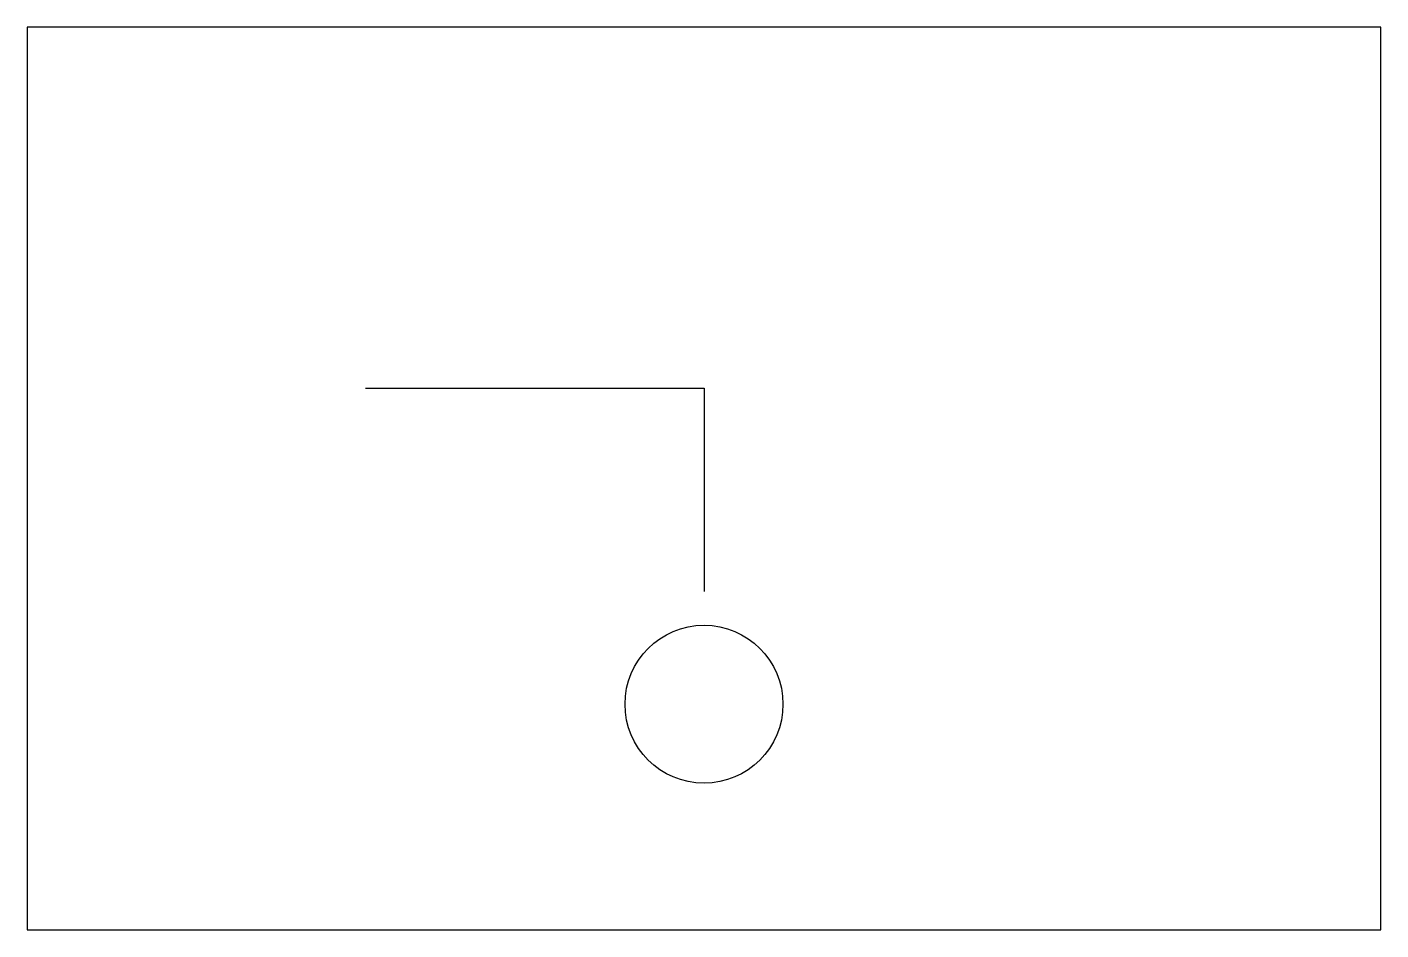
# Model space of a CAD drawing. Header units: metres. Extents: x 0 to 12, y 0 to 8.
import ezdxf

# ---------------------------------------------------------------- set-up
doc = ezdxf.new("R2010")
doc.units = ezdxf.units.M

# ---------------------------------------------------------------- blocks, each defined once
blk = doc.blocks.new('BUFFER_TANK')
blk.add_circle((0, 0), 0.7)

msp = doc.modelspace()

# ---------------------------------------------------------------- linework, layer by layer
at = {"layer": 'DUCT_DN160'}
msp.add_line((6, 4.8, 0.9), (6, 3, 0.9), dxfattribs=at)
at = {"layer": 'DUCT_DN250'}
msp.add_line((3, 4.8, 0.9), (6, 4.8, 0.9), dxfattribs=at)
at = {"layer": 'WALLS'}
for p, q in [((12, 8), (0, 8)), ((0, 8), (0, 0)), ((12, 0), (12, 8)), ((0, 0), (12, 0))]:
    msp.add_line(p, q, dxfattribs=at)

# ---------------------------------------------------------------- block references
at = {"layer": 'EQUIP'}
msp.add_blockref('BUFFER_TANK', (6, 2, 1), dxfattribs=at)

doc.saveas('drawing.dxf')
